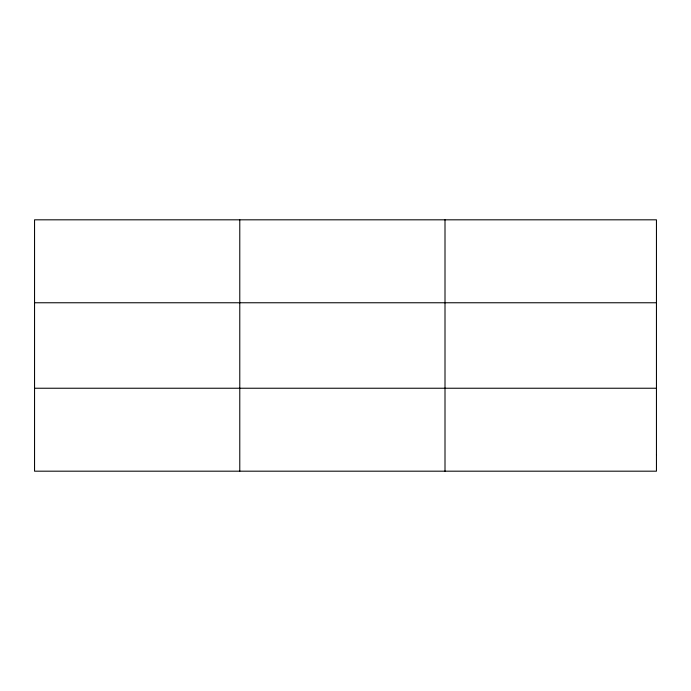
<?xml version="1.0" encoding="UTF-8"?>
<svg xmlns="http://www.w3.org/2000/svg" width="691" height="691" viewBox="0 0 691 691"><rect width="100%" height="100%" fill="white"/><g stroke="black" fill="none" stroke-linecap="round" stroke-linejoin="round"><path stroke-width="1.04" d="M239.777 219.816L239.777 471.184M445.004 219.816L445.004 471.184M34.55 302.762L656.45 302.762M34.55 388.238L656.45 388.238M656.45 454.6L656.45 471.184L34.55 471.184L34.55 219.816L656.45 219.816L656.45 454.6"/></g></svg>
